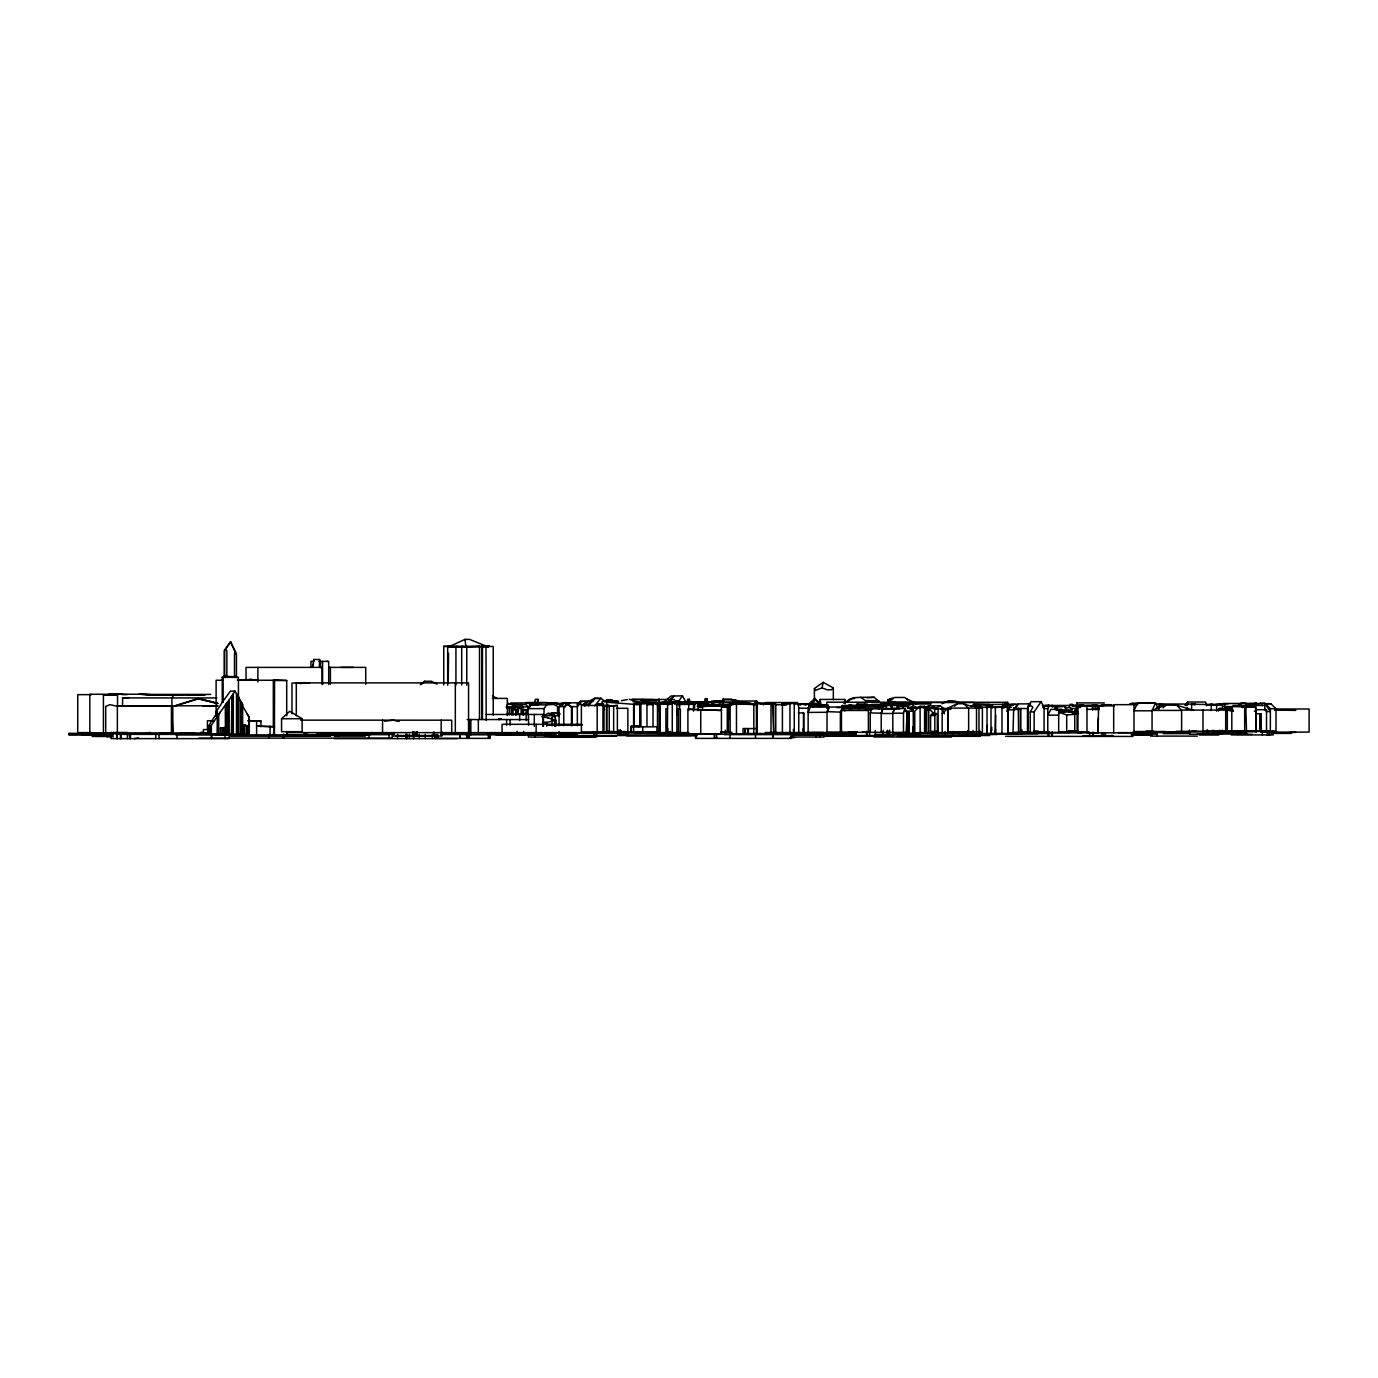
<?xml version="1.0" encoding="UTF-8"?>
<svg xmlns="http://www.w3.org/2000/svg" width="1378" height="1378" viewBox="0 0 1378 1378"><rect width="100%" height="100%" fill="white"/><g stroke="black" fill="none" stroke-linecap="round" stroke-linejoin="round"><path stroke-width="1.5" d="M1069.845 732.441L1013.002 732.252L1013.708 707.965L1020.547 709.412L1020.547 732.252L1020.564 708.516L1027.488 708.481L1029.866 705.105M1256.271 731.684L1255.978 711.978M1222.544 706.414L1256.081 707.052L1256.081 731.684L1256.047 714.906M732.528 700.61L731.718 699.094L723.054 699.094L723.037 702.143L723.054 700.747L715.475 700.747L715.44 701.695M416.948 736.024L416.897 731.959M448.212 683.178L448.539 653.31M667.452 731.442L667.383 735.456L667.589 704.623C670.604 701.746 680.904 701.316 679.475 707.465L679.475 704.434L672.275 702.556L672.275 732.596M729.927 738.384L730.185 734.336M995.657 729.41L995.364 733.423L995.674 715.216M1260.181 725.551L1260.284 731.46L1260.284 713.77L1260.56 731.46L1260.87 713.77L1261.18 731.46M938.263 726.516L938.091 732.803L938.091 708.843L942.173 708.929L944.43 713.804M1098.387 717.886L1097.921 732.838L1098.645 705.863L1114.389 705.863M987.32 729.427L987.027 733.423L987.32 725.328M313.529 663.386L312.772 667.4L313.771 659.494L319.558 659.494L319.438 667.4M667.589 732.596L667.865 728.635M535.112 737.058L535.387 733.13M844.404 703.435L844.748 699.438L820.031 699.438L818.48 706.948M320.178 665.574L319.558 659.494M1225.697 711.823L1225.955 709.394L1218.617 708.636M526.172 714.424L526.672 710.187L523.227 709.463L523.227 715.475M516.113 713.89L516.595 709.963L518.886 709.877M987.027 733.423L987.027 706.759L990.989 706.759L990.989 733.423L991.798 727.395M273.326 734.974L274.429 726.723L256.601 726.137L274.429 726.723M920.659 731.632L920.125 735.663L920.108 706.311L924.586 706.311L924.586 733.13M937.178 731.632L936.627 735.663L936.627 731.442M598.517 698.543L594.314 698.543L584.203 703.538L584.875 706.191M990.989 733.423L991.729 729.427M823.148 682.334L814.519 688.449L814.863 690.55L822.046 687.898L823.148 682.334L833.311 687.898L833.328 699.731M534.595 703.124L535.353 699.352L537.92 699.352L538.385 702.78M537.231 702.78L537.92 699.352M688.707 702.435L689.344 699.283L687.708 699.283L687.002 702.763M286.71 715.819L286.71 680.491L274.567 679.871L274.429 734.974M703.727 705.329L705.157 698.698L706.811 698.698L708.275 706.001M706.811 698.698L705.071 706.759L703.796 703.09L680.267 703.159L685.021 703.09M1076.029 706.776L1076.873 702.918L1104.312 702.918M447.678 685.193L447.678 646.282L448.608 646.902L465.006 639.375L469.519 639.375L488.156 646.902L489.052 646.006L488.156 646.902L443.75 646.334L443.75 684.987M714.424 705.657L710.187 706.036L717.06 706.191M1006.818 711.444L1007.8 707.448M1218.548 705.105L1218.858 703.813L1228.091 703.813M1244.678 711.151L1245.815 707.172L1246.539 731.684M562.637 705.364L562.999 704.089L556.85 704.055M1006.767 705.123L1007.594 702.315L826.852 702.212L826.852 708.292M894.27 708.585L892.806 713.528L881.214 713.494L882.798 708.585L905.277 708.55L907.034 714.114L906.19 732.407M728.91 719.574L728.428 708.878L729.496 705.467L721.245 705.536L724.518 705.536M723.037 703.383L724.225 699.835L735.645 699.835L736.196 701.35M594.314 698.543L593.47 700.954L587.269 704.313L584.203 703.538M117.526 694.891L103.436 694.908L117.543 694.822L117.543 705.415M808.128 732.958L808.128 708.206L809.523 704.382L813.244 706.811M892.806 732.407L892.806 713.201L894.511 708.55M870.241 732.218L870.241 712.96L871.826 708.792M764.721 703.124L763.223 704.675L766.151 702.556L797.431 702.556L798.775 707.551L798.775 733.544M903.468 732.407L903.468 713.201L905.277 708.55M881.214 732.218L881.214 713.132L882.953 708.792M670.001 702.591L671.258 699.542M829.211 707.069L827.024 712.271L808.128 712.443L810.385 707.069L841.855 707.017L844.903 710.996M1186.01 705.674L1187.595 702.039L1205.595 702.039L1206.611 705.777M1155.487 702.952L1152.06 710.79L1133.991 710.807L1137.505 702.952L1155.487 702.952L1158.175 708.688M1047.78 732.441L1047.78 708.671L1049.226 705.484L1054.049 706.363L1054.997 708.619L1054.997 705.725L1056.926 705.76L1056.926 709.825M1074.961 712.443L1076.649 707.362L1080.3 707.362M697.647 706.122L699.042 703.159M1059.596 713.218L1061.422 709.412L1050.811 709.412L1047.78 715.165L1058.683 715.13M1218.41 711.031L1219.84 708.085L1232.311 710.738M827.024 732.562L827.024 711.668L829.298 707.017M1074.117 712.547L1076.649 707.362M840.373 732.269L840.373 712.116L842.509 707.999L841.855 707.017M563.74 725.741L563.74 708.533L566.237 703.779L572.094 707.207L572.094 725.741M479.492 719.368L479.492 646.265L448.608 646.609M566.858 703.779L565.376 706.621L559.037 706.604L559.037 725.81M231.418 734.147L231.883 695.873L231.883 734.147M231.418 696.751L234.983 691.101L238.515 697.027L238.515 734.147M235.982 654.033L230.539 641.752L235.449 651.742L234.501 653.413L234.501 677.459M521.366 709.429L528.015 709.773L529.686 706.88L513.494 706.88L511.72 709.963L516.595 709.911L513.047 708.878L513.047 715.027M552.096 725.93L552.078 717.972L553.732 715.148L555.386 717.972L555.334 726.223M552.078 717.972L553.732 715.148L555.368 717.972M1251.448 706.638L1253.119 703.796L1258.148 704.124L1255.806 703.624M1238.822 705.295L1239.976 703.417L1256.305 703.331M207.751 734.147L207.751 727.343L217.362 712.202L215.846 713.907L216.88 712.237L215.829 712.305L215.829 716.267M210.059 734.147L210.111 726.206L209.439 734.147L209.611 726.24L208.87 727.274L208.87 734.147C207.682 732.407 210.007 723.054 210.059 727.188L220.342 712.03L218.155 715.492L218.155 734.147M226.853 734.147L226.853 703.503L228.266 701.23L225.527 705.054L225.527 734.147M226.853 703.503L231.883 695.873M812.21 704.606L814.829 698.353L819.204 703.038M1028.143 732.252L1028.143 706.087L1030.985 701.678L1041.131 701.678L1044.076 707.551L1044.076 732.252M215.829 712.305L222.237 702.367L222.237 677.184L225.958 675.513L224.235 676.374L224.683 677.459L224.683 650.537L230.608 641.752L224.235 650.537L224.235 677.459M222.237 702.367L230.402 691.101L234.983 691.101M220.428 712.013L227.353 702.229L227.439 734.147M173.938 694.822L171.905 697.94L171.905 706.69M662.887 703.297L644.267 703.28L645.869 700.902L653.999 700.3L653.293 699.611L631.847 699.421L674.548 699.542M881.042 703.986L880.508 704.795L882.041 703.986L885.348 706.569M1030.227 732.252L1030.227 711.995L1032.897 707.259L1031.381 705.949L1028.143 706.087M644.267 703.28L646.782 699.542M1007.955 709.928L1011.607 704.52L1018.032 704.52L1014.415 709.722L1007.955 709.928L1007.955 732.786L1021.012 732.786M207.751 727.343L208.956 726.275L208.285 734.147M1034.137 732.252L1034.137 711.875L1041.131 701.678M1187.578 705.243L1188.353 704.141M686.192 702.573L682.472 695.873L678.183 701.988L710.273 701.712L713.115 703.4M1254.014 706.914L1241.733 706.587L1242.491 707.655M528.015 714.717L528.015 708.636L530.737 704.864L538.23 704.744M544.034 716.715L544.034 708.602L546.739 704.864L553.611 704.451L557.573 706.38L557.573 714.476M1013.708 707.965L1014.415 709.412L1017.825 703.882L1030.727 703.882M933.319 708.206L934.06 707.172L935.249 708.809L933.319 708.206L936.558 708.206L940.123 705.829L944.171 708.809L941.174 708.792M1209.333 705.243L1210.16 704.141M218.155 715.492L218.689 714.786L218.689 734.147M641.683 700.954L642.837 699.421M900.799 703.366L895.631 703.572L904.347 703.09M588.475 705.863L594.573 698.215L600.842 698.215L605.252 701.557M594.693 705.898L600.842 698.215M1184.942 705.226L1187.595 702.039M1163.049 707.896L1165.375 705.191L1176.709 705.105L1193.796 710.428M934.835 731.408L934.835 715.544L936.575 713.546L937.316 714.717L937.316 731.408L930.598 731.408L930.598 715.561L932.424 713.546L936.575 713.546M1186.32 709.274L1187.526 707.913M559.037 706.604L562.482 702.832L566.151 702.625M1215.62 704.244L1220.598 703.969M987.165 707.999L989.49 705.639L992.66 705.708L991.764 705.639L992.315 708.068M1221.752 705.123L1223.388 703.486L1241.285 703.486M753.749 703.865L756.625 701.023L758.951 703.348M942.173 713.718L947.995 707.999L947.995 732.803M421.547 684.229L424.596 681.266L431.435 681.266L437.033 684.16M668.83 701.178L674.273 695.873L668.898 701.247M816.189 704.606L818.377 702.522M577.348 725.81L577.348 704.124L580.259 701.368L588.182 701.368M926.791 710.617L929.892 707.792L934.06 707.172M281.56 718.73L289.759 711.289L302.144 718.73L302.144 731.701L281.56 731.701L281.56 718.73L302.144 718.73M1070.31 712.047L1073.014 712.047L1068.656 712.047M907.534 699.714L906.827 699.008L916.404 703.435M920.108 706.311L914.785 711.014L914.785 733.13M924.586 706.311L923.226 707.517L928.944 706.518M559.175 714.769L560.14 713.907M225.958 677.459L224.235 676.374L236.43 676.719L228.765 677.287M420.307 684.659L424.596 681.266M833.328 688.053L831.261 689.81L827.213 689.81L822.046 687.898M608.559 702.212L606.751 702.246L633.604 704.313L635.017 703.211M954.472 706.173L957.4 703.745L963.566 703.71L971.835 706.535L971.232 705.863L977.57 705.071L982.393 708.085L982.393 731.959L947.72 731.959L947.72 708.085L957.4 703.745M1242.233 702.901L1250.742 704.451L1242.233 702.901L1238.34 706.139M1255.031 702.969L1256.753 702.969L1255.203 703.779M1156.4 708.171L1159.07 706.001L1165.133 706.001M664.575 701.247L671.103 695.993L682.472 695.873M892.91 699.025L887.897 699.921L887.897 704.175M638.393 726.964L639.892 726.103L640.202 703.934L640.202 725.93M842.406 709.911L845.696 707.396L864.609 707.155M1056.909 707.052L1064.505 706.414L1067.209 708.12L1069.5 706.897L1072.291 709.928L1055.944 709.928M844.111 703.228L850.553 698.56L854.532 698.56M630.573 731.804L631.348 726.051L639.719 725.948M794.262 704.744L797.431 702.556M858.907 709.498C858.959 703.417 898.611 706.88 869.983 706.208M1075.047 713.752L1078.078 713.58M847.504 701.454L853.43 697.733L860.802 697.32L874.255 697.32L878.854 701.454M762.671 704.055L767.339 702.935M224.683 676.374L225.389 677.459L226.853 676.598M300.886 683.798L302.144 683.075M1003.305 707.706L1004.373 707.655M559.451 713.391L548.031 713.391L544.034 715.63L559.037 715.819M465.006 639.375L465.936 646.902L479.492 646.334M741.605 703.107L740.055 703.676L744.258 702.005L756.66 704.554L730.151 703.882L730.151 733.94L769.716 733.94M1068.243 711.685L1069.276 711.117L1074.737 714.39L1074.737 732.149M241.546 726.378C244.733 721.883 252.277 730.306 244.578 724.811M238.428 698.525L238.428 677.459L222.237 677.184L225.389 676.047L225.389 677.459M274.567 679.871L273.326 680.491L286.71 680.491M1099.162 706.346L1102.831 704.606L1111.874 704.709M646.971 725.93L646.971 704.675L651.312 703.555L640.202 703.934M841.476 732.235L841.476 710.48L845.524 708.671L891.273 708.895L891.17 705.605L886.45 704.502L886.45 708.585M841.476 710.48L868.381 710.462L872.377 708.671M942.087 703.762C947.03 700.799 953.542 699.8 958.83 702.401L947.875 701.161M672.068 703.727L674.72 702.573L674.72 704.296M753.818 733.94L753.818 704.296L736.989 704.072M890.67 704.106L887.415 705.519L908.257 705.484L911.909 704.106L915.75 707.741M654.912 703.865L658.718 702.229L639.805 702.229L634.001 704.675L634.001 725.93M856.1 707.224L860.578 705.329L873.704 706.173M874.565 706.483L877.338 705.329L879.078 706.07M803.477 703.779L799.791 704.692L803.477 703.779L806.457 704.778M878.458 709.015L883.556 707.241L869.466 707.069L865.522 708.86M688.724 710.48L688.724 704.451L694.615 702.504L694.615 707.465M694.615 702.504L688.724 704.451M1181.601 731.942L1181.601 710.083L1225.697 710.083L1225.697 731.942L1152.06 731.942L1152.06 710.428L1165.375 705.191M1129.392 704.175L1131.889 703.211L1155.642 703.211M122.039 693.926L118.801 694.012M705.777 706.173L708.55 704.623L722.106 704.623M899.627 708.843L896.837 706.518L907.999 706.518L908.894 707.879L912.512 706.518M244.716 734.974L248.453 733.596M898.422 703.986L898.473 702.935L929.461 703.021L931.046 703.986L907.585 703.986L906.38 703.021M720.746 732.097L727.257 732.166L727.257 706.897L722.227 707.19M517.697 714.407L517.697 708.034L519.937 707.534L522.124 707.689L522.124 714.149M517.697 708.034L522.124 707.689M606.458 732.028L606.458 706.328L617.378 705.381L617.378 732.028L581.378 732.028L581.378 705.519L609.162 705.381L604.012 705.932L604.46 709.946M675.823 702.194L677.769 702.212L669.691 701.454L671.138 701.454L659.511 702.677L659.149 699.283L655.532 700.506L655.911 703.986M173.904 706.07L197.984 698.612L217.638 703.435M175.867 705.794L199.035 698.612L217.845 703.228M465.936 646.902L461.682 646.334L461.682 685.004M609.231 732.028L609.231 706.483L617.378 705.381M609.231 706.483L606.458 706.328M889.327 699.025L894.89 697.457L904.554 697.457L907.689 699.593M1108.153 736.438L1112.08 735.318M915.612 703.572L920.28 702.952M903.141 707.827L903.692 705.329L902.797 708.309M545.447 722.709L555.937 720.263L555.937 726.223M782.411 733.544L782.411 704.899L794.262 703.159L794.262 733.544L793.28 729.427M786.649 704.899L775.78 704.709M1259.578 703.624L1248.778 704.227L1256.15 704.726L1256.15 703.71M110.705 734.043L68.9 733.509L68.9 734.698L100.732 734.078L110.705 735.215L110.705 734.043L100.732 732.889M1051.483 706.483L1054.997 705.725M671.138 702.263L678.441 700.765L680.904 702.952M811.814 706.277L815.345 705.553L809.868 705.484M546.842 717.49L553.87 719.729M554.886 726.223L554.559 719.643M697.165 706.208L702.814 705.071L708.55 706.173L708.55 704.623M548.099 717.662L541.726 716.715M671.861 701.936L678.441 700.765M117.354 733.716L117.354 706.087L172.801 705.812L172.801 733.027L172.112 716.302M621.375 700.696L627.283 699.576M246.214 679.94L251.364 679.371L248.35 679.94M1097.956 706.259L1102.159 705.467M1264.815 709.033L1266.52 711.565L1270.361 711.565L1264.487 702.918L1254.324 704.124L1258.148 704.124M604.012 705.932L606.923 705.381M216.105 734.974L222.22 733.854M136.405 734.353L140.332 733.63M615.449 701.833L613.796 702.108M925.689 710.325L924.896 732.596M134.286 738.625L138.523 737.885M609.679 702.091L617.775 701.815L610.678 700.799M117.354 706.087L123.159 705.725M212.867 733.699L209.663 734.216L230.608 734.681L230.608 733.509M146.223 733.027L150.271 732.424M1056.737 710.411L1062.283 709.636L1056.926 709.636M659.149 699.283L659.149 702.694L669.76 701.574M903.141 705.484L908.257 704.778L908.257 707.827M309.55 683.075L291.981 683.04L291.981 713.718M1088.172 732.373L1077.079 732.373L1077.079 706.552L1092.84 705.553L1092.84 709.687M384.669 721.262L393.092 720.177L399.189 721.504M902.797 705.398L908.257 704.778M612.779 702.125L618.05 701.488M1061.336 711.806L1069.845 711.479M737.867 702.952L739.09 702.814L739.09 704.02M220.428 734.147L220.428 728.015L227.163 727.291M220.428 728.015L222.857 727.791L222.857 734.147M1074.737 714.39L1066.71 714.906L1058.683 712.133L1058.683 732.441M509.826 714.166L509.826 707.741L506.432 707.879M1092.84 705.553L1089.964 705.829L1097.026 705.622L1097.026 709.739M171.682 705.863L172.956 705.743L118.921 705.812L122.59 706.139L122.59 697.905L128.981 697.63M1212.485 704.864L1222.475 704.502L1222.475 708.619M1218.91 704.813L1222.475 704.502M1098.852 709.808L1098.852 705.708L1092.168 706.225M707.31 702.746L711.014 702.177L707.31 702.435M225.527 705.054L225.63 734.147M733.458 704.072L727.136 704.571L734.336 704.296M1097.026 705.622L1095.906 705.708L1098.852 705.708M139.212 694.15L152.958 694.839L139.436 694.15M606.682 700.058L611.953 699.852L606.682 700.058L606.682 706.328M645.869 700.902L641.786 701.195L640.477 699.611M866.934 697.733L874.255 697.32M633.036 701.815L637.704 701.574L640.425 703.331M1062.507 711.944L1058.683 712.133L1069.276 711.117M886.45 704.502L892.238 705.605L892.238 707.827L892.238 705.502L891.17 705.605M1030.227 711.995L1034.137 711.875M509.826 707.741L506.828 707.741M836.894 707.586L865.074 707.517M860.303 707.637L865.401 707.551M202.755 706.208L217.655 705.967M639.892 726.103L633.691 725.948M771.301 702.642L760.036 704.055L775.78 704.055L775.78 733.544M851.191 705.536L841.682 705.657L847.746 705.622M699.111 707.276L700.851 707.465M1077.079 706.552L1081.799 706.501M602.909 703.934L597.208 703.986L603.633 703.986M202.704 694.805L205.219 694.805L186.185 694.77M851.621 705.226L848.693 705.226L871.895 705.519L868.278 705.484M976.744 705.898L980.55 705.863L974.194 704.83M676.288 704.451L694.615 704.365L697.578 702.384L700.851 707.259M1014.415 708.55L1020.564 708.516M930.598 715.561L934.835 715.544M68.9 734.698L110.705 735.215M148.376 694.77L149.392 694.77L146.223 694.77L203.823 694.805M184.394 694.77L147.722 694.77M679.216 702.504L741.812 702.246M730.529 704.761L726.55 704.761L726.55 705.915M528.015 708.636L544.034 708.602M723.088 700.627L724.225 700.627M603.719 701.333L607.285 701.333M611.022 701.35L617.206 701.333M529.531 702.849L540.882 703.641L529.531 702.849L529.531 707.293M657.909 711.117L657.495 704.675L658.65 704.382M1255.547 704.055L1257.08 703.848M1002.581 708.326L1002.581 704.261L1016.017 704.227M718.334 705.915L712.65 705.915L719.85 704.451L726.55 705.794M722.864 706.087L718.506 705.536M509.257 714.837L509.257 706.725L520.161 707.551L513.494 706.88M68.9 733.509L76.789 733.509M443.75 646.334L458.908 646.902M478.769 646.265L482.455 646.265L482.455 719.35M481.714 646.489L493.238 646.489L493.238 715.096M447.678 646.678L452.897 646.678M319.093 661.406L328.705 661.371L328.705 684.504M328.722 667.383L365.721 667.383L365.721 684.28M237.533 677.459L238.428 677.459M244.888 679.681L255.567 679.681M222.461 680.25L216.105 680.25L216.105 716.526M237.292 680.25L275.255 680.25M140.883 694.254L89.828 694.254L89.828 732.803L209.697 733.027M140.9 694.409L210.731 694.409M91.758 694.65L77.754 694.65L77.719 732.596L91.758 732.596M121.798 694.598L127.31 694.598M122.59 697.905L216.777 697.94M492.394 698.405L507.345 698.405L507.345 715.526M732.924 700.541L739.71 701.798M860.802 697.32L865.418 700.627L878.854 700.627M715.44 700.989L711.858 700.989L711.858 703.193L715.905 702.177L710.014 702.177M735.731 701.023L756.625 701.023M580.259 701.368L590.042 701.368M606.63 701.35L603.151 701.35M611.849 701.35L618.205 701.35M607.784 701.523L602.048 701.523L602.048 705.691M610.73 701.523L618.533 701.523M737.574 701.574L739.573 701.574M525.81 702.539L546.894 702.539M677.787 702.384L741.088 702.435M812.21 702.522L810.195 702.522L810.195 704.606M887.897 702.504L974.332 702.504L974.332 706.518M526.43 702.728L534.888 702.711M536.404 702.78L556.057 702.711M562.482 702.832L580.844 702.832L577.348 706.621L571.215 706.621L572.094 708.533M658.942 702.797L678.131 702.797M510.583 703.004L538.884 702.832M556.97 702.901L547.221 702.78M756.401 733.544L756.401 703.228L758.21 703.228M781.619 703.435L787.768 703.435M736.472 733.94L736.472 703.641L746.755 703.71M757.4 703.59L756.66 733.94M760.122 703.59L764.721 703.59M796.381 703.727L811.211 703.727M1276.011 708.671L1270.757 703.71L1265.09 703.71L1270.361 708.688L1276.011 708.671L1276.011 731.098L1191.643 731.253M1155.694 703.969L1195.587 704.072M1254.669 703.71L1254.324 704.726L1253.05 703.607L1250.363 704.227L1254.393 703.796M508.258 704.261L513.839 704.261M733.561 704.261L730.926 704.261L734.009 704.434M867.33 704.037L857.788 704.037L857.788 705.502M883.505 704.21L911.909 704.106M974.487 704.175L989.645 704.589L986.855 704.589M1191.643 710.497L1191.643 704.261L1222.286 704.795M653.017 726.154L653.017 702.47L659.941 704.537L659.941 732.596M719.023 704.416L726.292 704.416M797.552 704.382L809.523 704.382M871.413 704.416L896.337 704.21M973.075 704.571L1001.806 704.434M522.779 707.775L522.124 704.881L512.392 704.537L526.103 704.606L528.394 707.086M530.737 704.864L546.739 704.864M634.001 704.675L639.892 704.675M646.971 704.675L653.017 704.675M657.495 704.675L660.234 704.675L660.234 732.596M782.411 704.899L783.772 704.899M1137.849 704.675L1113.682 704.675L1113.682 732.838M1173.97 704.813L1177.725 704.813M1206.318 704.606L1215.93 704.606M697.509 705.071L702.987 705.347M731.684 705.002L728.428 705.002L728.428 732.407M818.256 705.054L824.268 705.054M820.031 705.071L826.387 705.071M867.916 705.123L871.878 705.123M976.158 704.571L986.855 704.675M1097.319 705.157L1092.771 705.157L1093.012 706.208M711.324 705.278L698.457 705.347L709.601 705.381M813.261 705.278L819.962 705.278M871.74 705.433L885.985 705.433M1102.951 705.433L1045.23 705.484M705.777 705.674L725.465 705.657L711.134 706.036M822.632 705.536L828.109 705.536M1005.716 705.484L1013.037 705.484M1042.405 705.484L1049.226 705.484M1085.864 705.519L1092.788 705.519M1232.931 705.467L1264.815 705.467L1264.815 709.722M118.921 705.812L217.81 705.794M868.123 705.915L872.722 705.915L868.519 706.191M940.123 705.829L928.1 705.829L924.586 708.189L931.545 708.189M1072.515 705.949L1090.325 705.949M699.524 706.173L708.55 706.173M1085.433 706.191L1081.42 706.191L1087.242 705.829M1088.982 706.07L1091.652 706.07M844.8 706.587L859.493 706.587M1043.129 706.156L1047.228 706.173M756.711 706.69L757.004 733.544M851.535 706.621L857.271 706.621M702.556 707.19L698.026 706.466L698.026 710.755M979.741 707.121L1007.8 707.138L1007.8 733.423M566.237 703.779L572.094 707.207M921.985 707.224L914.923 707.517M1011.263 707.448L986.2 707.121M913.993 707.551L928.91 707.551M987.027 706.759L997.31 707.379L995.364 707.069L995.364 733.423M1042.767 707.551L1044.076 707.551M908.894 707.879L918.523 707.879M1231.794 707.999L1225.628 708.705L1231.346 708.947M616.517 708.309L627.851 708.309L627.851 732.166M798.809 708.206L808.128 708.206M862.266 708.258L866.59 708.258M947.72 708.085L982.393 708.085M848.383 708.464L852.655 708.464M961.861 732.803L928.772 732.803L928.772 708.55L937.643 708.55M941.415 708.499L949.218 708.499M667.589 708.792L665.901 708.792L665.901 732.596M940.933 708.723L951.147 708.723M938.091 709.119L934.68 709.119L934.68 714.424L928.772 708.55M942.569 708.964L950.699 708.964M1275.046 708.998L1309.1 708.998L1309.1 732.097L1261.025 732.097M516.595 714.235L515.923 709.394L515.923 715.406M523.227 709.463L523.881 714.235M687.898 709.257L721.435 710.462L687.898 709.257L687.898 734.009L721.435 734.009L721.435 705.829L727.257 706.897M1013.002 709.412L1020.547 709.412M1086.966 709.343L1099.3 709.343M1225.955 709.394L1233.396 711.22M1225.989 709.653L1232.931 709.653M1256.099 709.722L1266.52 709.722L1266.52 731.46M523.881 709.963L525.793 709.963M1056.96 710.307L1058.872 710.307M1152.06 710.428L1181.601 710.428L1176.709 705.105M1228.952 710.514L1233.172 710.514M1254.273 711.151L1256.081 711.151L1255.186 707.069M798.413 712.926L803.856 712.926L803.856 732.958L802.857 728.962M1073.255 713.563L1078.371 713.563M1256.168 713.77L1261.301 713.77M506.828 714.2L524.777 714.2M486.21 714.459L543.449 714.459L543.449 726.361M467.142 719.557L528.566 719.557M300.611 720.143L451.708 720.177L451.708 732.631M248.057 720.608L260.924 721.004L260.924 726.706M248.109 721.004L260.924 721.004M542.57 722.382L546.739 722.382L546.739 726.258M581.809 724.311L502.074 724.311L502.074 732.614M547.858 725.155L554.008 725.155M554.524 725.155L582.291 725.155M757.4 728.566L743.035 728.566L743.035 733.544L855.91 733.458M209.06 729.599L203.41 729.599L203.41 732.838M1034.068 731.063L1038.185 731.063M1068.415 731.184L1078.078 731.184M1145.996 731.167L1153.782 731.167M606.682 731.408L611.953 731.408M619.807 731.374L622.15 731.374M623.321 731.546L625.336 731.546M1068.415 731.339L1078.957 731.374M1133.991 731.511L1165.133 731.511M1176.175 731.322L1196.81 731.322M1203.562 731.425L1268.139 731.374M608.542 731.735L615.449 731.735M618.946 731.804L657.203 731.804L657.203 726.757L631.038 726.964M1034.155 731.666L1048.916 731.666M1068.226 731.666L1072.291 731.666M1157.141 731.804L1182.927 731.804M1214.225 731.684L1256.77 731.684M630.573 732.045L639.892 732.045M848.383 732.08L857.426 732.08M862.266 732.097L867.038 732.097M1021.287 732.062L1029.969 732.062M1058.683 732.149L1088.706 731.873M592.437 732.166L654.378 732.252M720.763 732.407L731.976 732.321M807.353 732.441L810.281 732.441M811.211 732.424L823.217 732.424M827.024 732.269L907.034 732.407M969.371 732.321L974.263 732.321M1220.891 732.355L1245.764 732.441M1289.963 732.407L1295.802 732.407M113.203 732.459L127.31 732.459M287.485 732.631L592.833 732.614M608.783 732.614L618.533 732.614M633.966 732.528L688.793 732.596M765.358 732.493L855.359 732.545M915.543 732.734L968.82 732.51M1078.251 732.7L1098.335 732.7M1118.144 732.614L1189.937 732.614M1221.287 732.51L1233.482 732.51M1272.221 732.631L1278.302 732.631M316.527 732.803L386.426 732.803M542.691 732.889L620.324 732.941M623.752 732.993L657.84 732.993M790.042 732.958L855.669 732.924M915.526 732.855L918.282 732.855M1043.99 732.889L1081.747 732.889M1150.268 732.786L1086.966 732.838L1086.966 705.708M1221.253 732.941L1244.42 732.924M1272.135 732.872L1275.511 732.872M205.236 733.062L209.422 733.062M388.94 733.199L394.074 733.199M584.083 733.062L620.117 733.13M625.819 733.165L627.748 733.165M655.532 733.165L684.16 733.165M794.055 733.234L837.996 733.113M896.837 733.13L932.062 733.13M159.107 733.492L172.732 733.492M180.191 733.509L195.108 733.509M914.647 733.406L935.076 733.406M979.741 733.423L1014.57 733.423M1021.649 733.578L1050.914 733.527M1271.584 733.406L1291.599 733.406M209.387 733.751L105.71 733.716L105.71 706.432L109.878 704.675L117.354 706.277M214.003 733.785L231.383 733.785M491.412 733.871L545.791 733.819M657.289 733.664L687.863 733.664M789.525 733.854L855.204 733.819M915.061 733.733L968.648 733.733M968.975 733.819L1007.576 733.802M1020.926 733.733L1037.72 733.733M1132.406 733.785L1143.637 733.785M1163.29 733.613L1189.834 733.613M1197.327 733.819L1219.564 733.819M85.677 734.061L89.725 734.043M116.148 733.974L135.526 733.974M159.986 734.026L249.297 734.147L249.297 717.525L241.873 704.744M320.902 734.129L394.435 733.888M441.115 733.888L450.227 734.112M486.968 733.906L546.739 733.906M618.412 734.026L628.316 734.026M789.318 734.043L835.189 734.112M843.095 734.009L855.979 734.095M892.91 734.009L897.819 734.009M961.413 733.992L977.45 733.992M982.221 733.906L1006.681 734.164M1101.332 734.078L1105.673 734.078M1131.941 734.078L1157.279 734.078M1207.352 733.992L1247.4 734.112M101.576 734.457L109.861 734.457M231.538 734.405L121.143 734.353L121.143 738.625M363.671 734.319L394.022 734.319M441.356 734.216L555.937 734.353M559.037 734.336L577.571 734.336M689.775 734.302L767.89 734.181M789.37 734.388L855.445 734.319M892.789 734.25L908.412 734.25M966.512 734.336L1022.045 734.198L1022.045 730.013M1134.49 734.25L1152.215 734.25M1236.083 734.336L1252.344 734.336M92.946 734.629L113.151 734.681M354.129 734.595L388.682 734.595M440.684 734.56L471.431 734.56M504.692 734.56L545.86 734.56M724.191 734.612L795.451 734.612M812.882 734.491L825.887 734.491M843.508 734.698L855.325 734.698M875.357 734.474L915.75 734.474M960.879 734.629L997.465 734.491M1131.252 734.646L1151.646 734.646M82.025 734.801L113.22 734.922M175.729 734.836L365.721 734.974M465.988 734.784L507.345 734.784M528.015 734.991L544.207 734.991M813.192 734.922L825.491 734.922M826.3 734.853L855.772 734.853M892.875 734.801L917.903 734.767M1199.17 735.025L1218.807 735.025M1231.26 734.905L1273.22 734.939L1273.22 730.943M339.901 735.146L369.855 735.146M496.269 735.129L526.017 735.129M617.172 735.215L696.803 735.18M792.384 735.232L814.519 735.232M824.94 735.266L845.11 735.266M1131.545 735.129L1152.335 735.129M281.146 735.404L339.746 735.404M395.675 735.507L434.156 735.507M544.034 735.594L690.946 735.456M823.458 735.611L894.098 735.439M898.887 735.49L905.794 735.49M931.683 735.507L989.645 735.507M626.508 735.8L697.044 735.8M906.827 735.663L961.396 735.663L961.396 731.632M1083.125 735.697L1112.959 735.697M106.726 736.076L109.775 736.076M334.423 736.145L365.256 736.145M392.368 736.024L441.925 736.024L441.925 731.839M591.128 736.093L616.552 736.093M824.819 736.162L875.202 736.162M1150.613 736.11L1197.327 736.11M230.522 736.196L330.531 736.196M897.423 736.317L980.189 736.317M1005.595 736.334L1132.923 736.438L1132.923 732.304M92.171 736.472L107.742 736.472M107.002 736.834L113.34 736.834M549.994 736.92L594.986 736.92M790.593 737.023L824.13 737.023L824.13 732.803M873.807 736.972L951.423 736.972M594.107 737.058L528.411 737.058L528.411 733.13M789.594 737.609L794.779 737.609M198.863 738.143L392.299 738.143L392.299 733.992M334.527 738.608L457.238 738.608M484.953 645.989L489.052 646.006M250.469 680.009L256.808 680.009L237.929 680.25M653.017 702.47L659.941 704.537M817.585 705.036L828.281 705.071M702.504 705.829L730.529 706.242M703.658 706.483L698.026 706.466M903.468 713.201L892.806 713.201M498.595 718.954L501.592 719.144L498.595 719.557M742.535 702.918L757.814 704.33M898.628 708.774L889.568 708.74L896.837 708.326M1274.857 710.187L1295.802 710.325L1275.167 710.187M908.86 733.13L908.86 711.203L913.338 711.22L907.999 706.518M903.934 711.186L909.17 711.479L909.17 733.13M924.896 710.083L926.791 710.083L926.791 732.596M1072.515 705.519L1080.903 705.57M921.486 702.952L929.461 703.021M753.818 704.296L736.472 703.641M1263.798 703.658L1270.757 703.71M772.507 704.055L773.713 733.544L773.713 704.055L756.401 703.228M758.658 703.211L757.693 703.193L773.713 704.124M667.589 704.623L670.741 704.296L659.407 704.296L659.941 707.207M702.504 709.877L702.659 705.519L707.569 706.242L703.917 705.536M1274.839 709.618L1278.302 709.653M550.769 724.484L557.108 724.57M730.151 703.882L733.268 703.934M1044.283 708.619L1047.78 708.671M870.241 712.96L881.214 713.132M676.77 702.143L667.813 701.557L676.116 702.212M1061.026 711.392L1078.251 711.72M548.031 713.391L551.975 714.717L551.975 712.874L557.573 712.994M1004.924 704.003L1008.024 704.089L1007.594 702.315M109.568 694.202L108.983 694.047A7.011 0.861 -6.3 0 0 112.204 694.03M1070.017 704.313L1072.945 704.382M1098.645 705.863L1103.64 706.053M898.422 702.952L913.821 703.452M827.024 711.668L840.373 712.116M569.958 703.486L552.836 703.331L557.125 703.486M1076.649 708.809L1070.172 708.206M721.28 705.467L728.566 706.363M1158.898 704.468L1165.237 704.726M1232.38 707.775L1224.904 707.603L1229.676 707.844M989.49 705.639L990.661 705.708M507.035 707.172L514.597 707.637M990.989 707.069L995.812 707.551L990.989 706.759M577.348 704.124L585.237 704.778M880.284 705.777L884.607 706.173M1211.331 704.468L1214.862 704.795M509.257 706.725L510.239 706.811L506.277 706.845L508.12 703.28L518.524 707.569M750.338 703.831L756.66 704.554M117.199 693.857L116.079 693.789A7.011 0.861 -6.3 0 1 112.944 693.978M907.999 707.448L913.201 708.051L913.338 733.13M1216.636 705.054L1211.245 704.261L1211.245 710.497M1191.643 704.261L1195.088 704.795M698.698 705.57L702.608 706.191M327.792 661.406L326.672 661.371M513.047 708.878L516.595 709.394M994.451 707.293L995.812 707.551M1251.655 703.572L1257.632 704.709M200.999 732.218L205.219 733.027M702.659 705.519L706.862 706.328M303.97 733.596L310.171 734.974M706.311 705.381L709.481 706.139M741.76 703.038L745.946 703.641M812.486 702.591L817.102 703.727M810.488 702.591L814.829 698.353L816.741 701.471M197.984 698.612L217.638 703.658M554.886 719.971L555.937 720.263M520.953 704.537L522.124 704.881M842.509 707.999L843.663 708.378M568.993 703.71L565.566 702.608L561.414 703.969L561.414 705.364M856.771 703.986L860.974 705.415M887.897 699.921L896.716 703.021M629.264 699.197L641.407 703.555M300.886 682.61L304.125 683.075M1250.363 703.607L1251.896 704.192M802.358 703.779L805.234 704.847M809.919 705.519L811.229 706.139M764.428 703.124L765.358 703.59M723.174 705.536L724.518 706.328M492.514 695.873L496.803 698.405M1002.581 704.261L1006.112 706.432M909.446 708.413L912.322 710.325L912.322 708.051M896.94 702.901L898.749 704.158M1253.119 703.796L1254.324 704.726L1253.429 703.607M973.919 705.898L976.52 708.085L976.52 731.959M963.566 703.71L968.648 708.085L968.648 731.959M551.975 712.874L554.128 714.734M739.09 702.814L735.37 699.817A4.616 1.464 9.2 0 1 734.939 700.42M975.71 705.14L978.983 708.085L978.983 731.959M677.942 700.765L680.577 703.28M1223.388 703.486L1224.835 705.123M639.805 702.229L640.942 703.865M237.86 734.147L237.86 696.062L238.515 697.027M1260.663 702.918L1262.472 705.57M932.424 713.546L933.216 714.734M850.071 707.947L849.279 706.673L847.918 707.861M1061.422 709.412L1063.316 712.495M237.86 696.062L242.631 704.451L242.631 734.147M247.041 713.718L249.297 717.525M242.631 704.451L241.839 702.987L241.839 734.147M1064.505 706.414L1066.176 709.928M225.889 648.917L226.853 651.036L226.853 677.459M235.449 651.742L236.43 654.033L236.43 677.459M241.098 701.936L241.546 703.004M1076.873 702.918L1077.975 706.88M766.151 702.556L766.409 703.59M689.344 699.283L690.12 702.435M1018.29 708.154L1018.583 732.252M129.188 734.526L130.066 738.625L130.066 734.526M820.031 699.438L821.443 706.587M1052.051 705.105L1052.344 707.121M1048.348 705.071L1048.624 707.121M844.748 699.438L845.11 703.727M103.419 694.839L103.419 732.924M677.321 714.837L676.874 708.929L680.353 708.929L680.353 732.596M620.376 730.168L620.634 734.026L620.634 730.168M313.771 659.494L313.891 661.337L310.963 661.371L310.963 667.4M416.294 731.994L416.535 736.024L416.535 731.959M1268.225 730.874L1268.466 734.939M772.8 734.181L773.006 738.384L773.006 734.181M912.908 726.809L913.201 733.13M716.371 734.285L716.508 738.384L716.508 734.233M723.054 699.094L723.071 700.437M1270.361 708.688L1270.361 731.098M1269.81 730.926L1269.81 734.939M1267.192 730.874L1267.192 734.939M1262.231 730.874L1262.369 734.905M1260.87 713.77L1260.87 731.46M1260.56 713.77L1260.56 731.46M1256.271 714.906L1256.219 731.684M1244.678 706.845L1244.678 731.684M1231.811 706.845L1231.811 731.684M1227.316 709.394L1227.316 731.684M1222.372 730.202L1222.372 734.233L1189.421 734.233L1189.421 730.064M1219.806 730.202L1219.806 734.233M1216.636 704.502L1216.636 711.1M1213.019 730.133L1213.019 734.233M1207.576 730.064L1207.576 734.233M1206.939 730.064L1206.939 734.233M1202.977 710.083L1202.977 731.942M1159.07 706.001L1159.07 709.067M1157.124 731.959L1157.124 736.11M1133.991 704.675L1133.991 732.838M1095.234 705.622L1095.234 709.739M1093.133 732.304L1093.133 736.438M1092.788 732.338L1092.788 736.455M1092.409 705.829L1092.409 709.911M1089.619 732.321L1089.619 736.455M1077.94 706.432L1077.94 732.373M1066.71 714.906L1066.71 732.149M1052.344 732.321L1052.344 736.455M1052.051 732.2L1052.051 736.334M1048.624 732.218L1048.624 736.334M1048.348 732.218L1048.348 736.334M1027.488 708.481L1027.488 732.252M1001.978 707.138L1001.978 733.423M979.741 730.478L979.741 734.595M973.057 730.478L973.057 734.595M967.735 730.65L967.735 734.595M958.83 731.632L958.83 735.663M952.611 731.442L952.611 735.663M945.05 731.632L945.05 735.663M942.173 708.929L942.173 732.803M938.16 731.632L938.16 735.663M931.132 731.632L931.132 735.663M907.792 704.778L907.792 708.378M907.292 711.479L907.292 733.13M906.982 711.203L906.982 733.13M889.568 730.185L889.568 734.474M887.708 730.392L887.708 734.474M887.191 730.392L887.191 734.474M883.212 730.392L883.212 734.474M875.357 730.392L875.357 735.439M869.535 731.442L869.535 735.439M868.381 710.462L868.381 732.235M866.796 731.442L866.796 735.439M866.486 731.442L866.486 735.439M864.609 704.037L864.609 705.433M854.791 731.442L854.791 735.439M819.703 732.769L819.703 737.023M815.828 732.855L815.828 737.023M814.398 688.638L814.398 700.902M803.46 712.926L803.46 732.958M791.454 734.302L791.454 738.384L695.528 738.384L695.528 734.198M789.938 703.193L789.938 733.544M771.008 704.089L771.008 733.544M763.395 703.59L763.395 704.554M755.471 734.078L755.471 738.384M748.357 728.566L748.357 733.544M747.772 728.566L747.772 733.544M745.36 728.566L745.36 733.544M744.775 728.566L744.775 733.544M725.379 730.133L725.379 734.181M715.32 700.989L715.32 702.332M714.286 734.25L714.286 738.384M700.73 710.462L700.73 734.009M695.787 734.216L695.787 738.384M693.547 702.539L693.547 711.134M678.51 708.929L678.51 732.596M676.874 704.554L676.874 732.596M670.328 731.442L670.328 735.456M669.157 731.529L669.157 735.456M659.252 704.537L659.08 732.596M657.495 704.537L657.495 732.596M655.446 702.47L655.446 704.296M642.734 726.757L642.734 731.804M640.891 703.624L640.942 725.93M633.604 704.313L633.604 732.166M631.348 726.051L631.348 732.045M619.721 730.168L619.721 734.026M618.653 730.168L618.653 734.026M613.658 706.449L613.658 732.028M606.854 705.915L606.854 732.028M604.012 705.519L604.012 732.028M602.944 705.519L602.944 732.028M597.191 705.519L597.191 732.028M596.881 734.681L596.881 736.696L593.832 736.696L593.832 734.681M596.071 734.681L596.071 736.696M594.538 734.681L594.538 736.696M571.474 707.207L571.474 725.741M559.037 731.632L559.037 735.594M543.035 714.459L543.035 726.361M536.128 724.311L536.128 732.614M534.302 714.459L534.302 726.361M528.446 714.614L528.566 725.155M526.672 714.424L526.672 710.187L526.017 714.424M526.241 714.614L526.241 720.522M523.657 731.408L523.657 733.458M521.142 708.034L521.142 714.407M519.644 714.614L519.644 720.522M519.644 733.458L526.241 733.199L517.077 733.458L517.077 731.408M518.249 707.844L518.249 714.252M511.72 706.725L511.72 714.837M510.118 719.557L510.118 725.155M506.57 719.557L506.57 725.155M489.965 734.353L489.965 738.367L435.052 738.367L435.327 734.353L435.396 738.367M489.896 734.353L489.896 738.367M488.432 734.353L488.346 738.367M485.986 646.489L486.21 720.401M481.714 646.265L481.714 719.454M478.338 719.557L478.338 732.631M470.811 719.557L470.811 732.631M470.277 719.557L470.277 732.631M469.777 719.557L469.777 732.631M469.123 734.353L469.123 738.367M468.899 734.353L468.778 738.367M468.554 732.631L468.554 682.885L296.304 682.885L296.304 715.854M468.537 734.353L468.537 738.367M468.399 734.353L468.227 738.367M467.986 734.353L467.917 738.367M467.056 738.367L467.056 734.353L466.797 738.367M466.746 646.282L466.746 685.176M466.677 734.353L466.677 738.367M461.217 646.902L455.929 646.334L455.929 685.004M459.89 734.353L459.89 738.367M459.787 734.353L459.787 738.367M455.326 682.885L455.326 732.631M441.184 720.177L441.184 732.631M437.842 734.353L437.842 738.367M436.843 734.353L436.843 738.367M434.828 734.336L435 738.608M433.846 731.839L433.846 736.024M432.365 734.336L432.365 738.608M425.285 734.336L425.285 738.608M419.291 734.336L419.291 738.608M417.207 731.959L417.207 736.024M414.657 731.994L414.657 736.024M413.71 734.336L413.71 738.608M413.297 731.735L413.383 738.608M413.073 731.735L413.073 736.024M412.78 731.735L412.78 736.024M409.369 734.336L409.369 738.608M407.13 734.336L407.13 738.608M406.407 734.336L406.407 738.608M405.838 734.336L405.838 738.608M397.605 734.336L397.605 738.608M389.113 733.837L389.113 738.143M382.567 720.177L382.567 732.631M369.028 733.974L369.028 738.143M353.233 667.383L340.986 667.383M330.393 667.383L330.393 684.28M322.573 661.371L322.573 684.504M322.056 684.298L322.056 667.4L246.025 667.4L246.025 680.198M320.557 661.337L320.557 667.675M287.451 731.632L287.451 734.974M286.71 731.632L286.71 734.974M283.661 734.319L283.661 738.143M283.213 734.319L283.213 738.143M273.326 680.25L273.326 726.706M270.071 726.137L270.071 734.974M269.123 734.319L269.123 738.143M257.875 667.4L257.875 682.041M256.601 720.608L256.601 734.974M248.918 716.749L248.918 734.147M248.109 726.619L248.161 734.147M247.644 726.378L247.644 734.147M244.871 724.949L244.922 734.147M240.306 700.455L240.306 734.147M237.154 694.65L237.154 734.147M236.482 693.685L236.482 734.147M235.586 676.322L235.586 677.459M233.313 693.72L233.313 734.147M232.848 694.581L232.848 734.147M229.196 699.886L229.196 734.147M229.179 734.526L229.179 738.625L111.101 738.625L111.101 732.218M227.783 702.16L227.783 734.147M224.976 727.55L224.993 734.147M225.01 734.526L225.01 738.625M223.15 677.184L223.15 702.367M222.65 727.808L222.65 734.147M220.807 728.015L220.807 734.147M217.001 712.237L217.001 716.216M216.88 712.237L216.88 716.216M211.764 720.78L213.745 720.78L207.423 720.78L207.423 728.893M211.351 725.19L211.351 734.147M210.679 726.172L210.731 734.147M208.457 726.309L208.371 734.147M176.987 734.526L176.987 738.625M171.423 706.087L171.423 733.027M159.021 734.526L159.021 738.625M155.748 734.353L155.731 738.625M130.462 734.526L130.462 738.625M127.431 734.526L127.431 738.625M121.522 706.018L120.041 705.915M120.472 734.526L120.472 738.625M117.268 734.353L117.268 738.625M116.941 734.353L116.941 738.625M92.55 733.492L92.55 734.663M84.351 733.751L84.351 734.922M118.749 693.978A7.097 0.878 8.6 0 1 117.164 693.823M211.54 734.526L211.523 738.625L211.575 734.526M743.414 702.005L740.055 702.918L753.818 704.554L743.414 702.005M1079.508 704.899L1083.642 704.899L1079.508 704.899M173.335 732.459L169.081 733.027L173.335 732.459M217.517 715.699L217.448 734.147L217.517 715.699M814.209 704.744L809.11 704.744L820.806 706.122L814.209 704.744M243.372 725.448L243.32 734.147L243.372 725.448M246.8 725.913L246.765 734.147L246.8 725.913M248.918 727.274L247.11 726.378L248.918 727.274M1261.301 731.46L1261.18 713.77L1261.301 731.46"/></g></svg>
